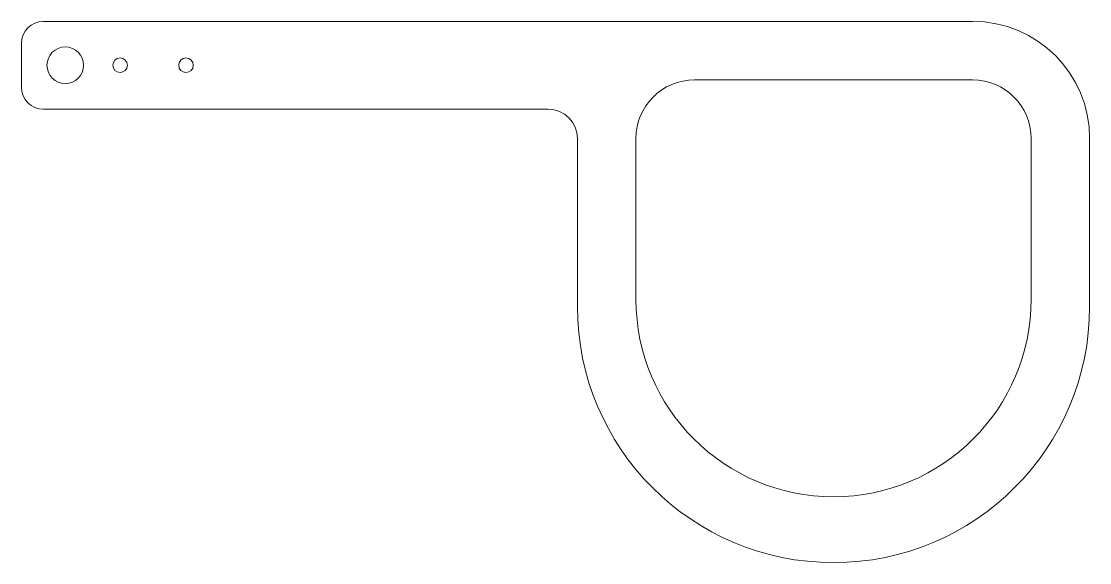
# Model space of a CAD drawing. Header units: millimetres. Extents: x 0 to 146, y -62 to 12.
import ezdxf

# ---------------------------------------------------------------- set-up
doc = ezdxf.new("R2010")
doc.units = ezdxf.units.MM

msp = doc.modelspace()

# ---------------------------------------------------------------- linework, layer by layer
at = {"color": 7, "linetype": 'Continuous', "lineweight": 15}
for p, q in [((130, 12), (3, 12)), ((0, 9), (0, 3)), ((130, 4), (92, 4)), ((3, 0), (72, 0)), ((76, -4), (76, -27)), ((84, -4), (84, -26)), ((138, -26), (138, -4)), ((146, -27), (146, -4))]:
    msp.add_line(p, q, dxfattribs=at)
for centre, radius in [((6, 6), 2.5), ((13.5, 6), 1), ((22.5, 6), 1)]:
    msp.add_circle(centre, radius, dxfattribs=at)
for centre, radius, start, end in [((3, 9), 3, 90, 180), ((130, -4), 16, 0, 90), ((3, 3), 3, 180, 270), ((92, -4), 8, 90, 180), ((130, -4), 8, 0, 90), ((72, -4), 4, 0, 90), ((111, -26), 27, 180, 0), ((111, -27), 35, 180, 0)]:
    msp.add_arc(centre, radius, start, end, dxfattribs=at)

doc.saveas('drawing.dxf')
